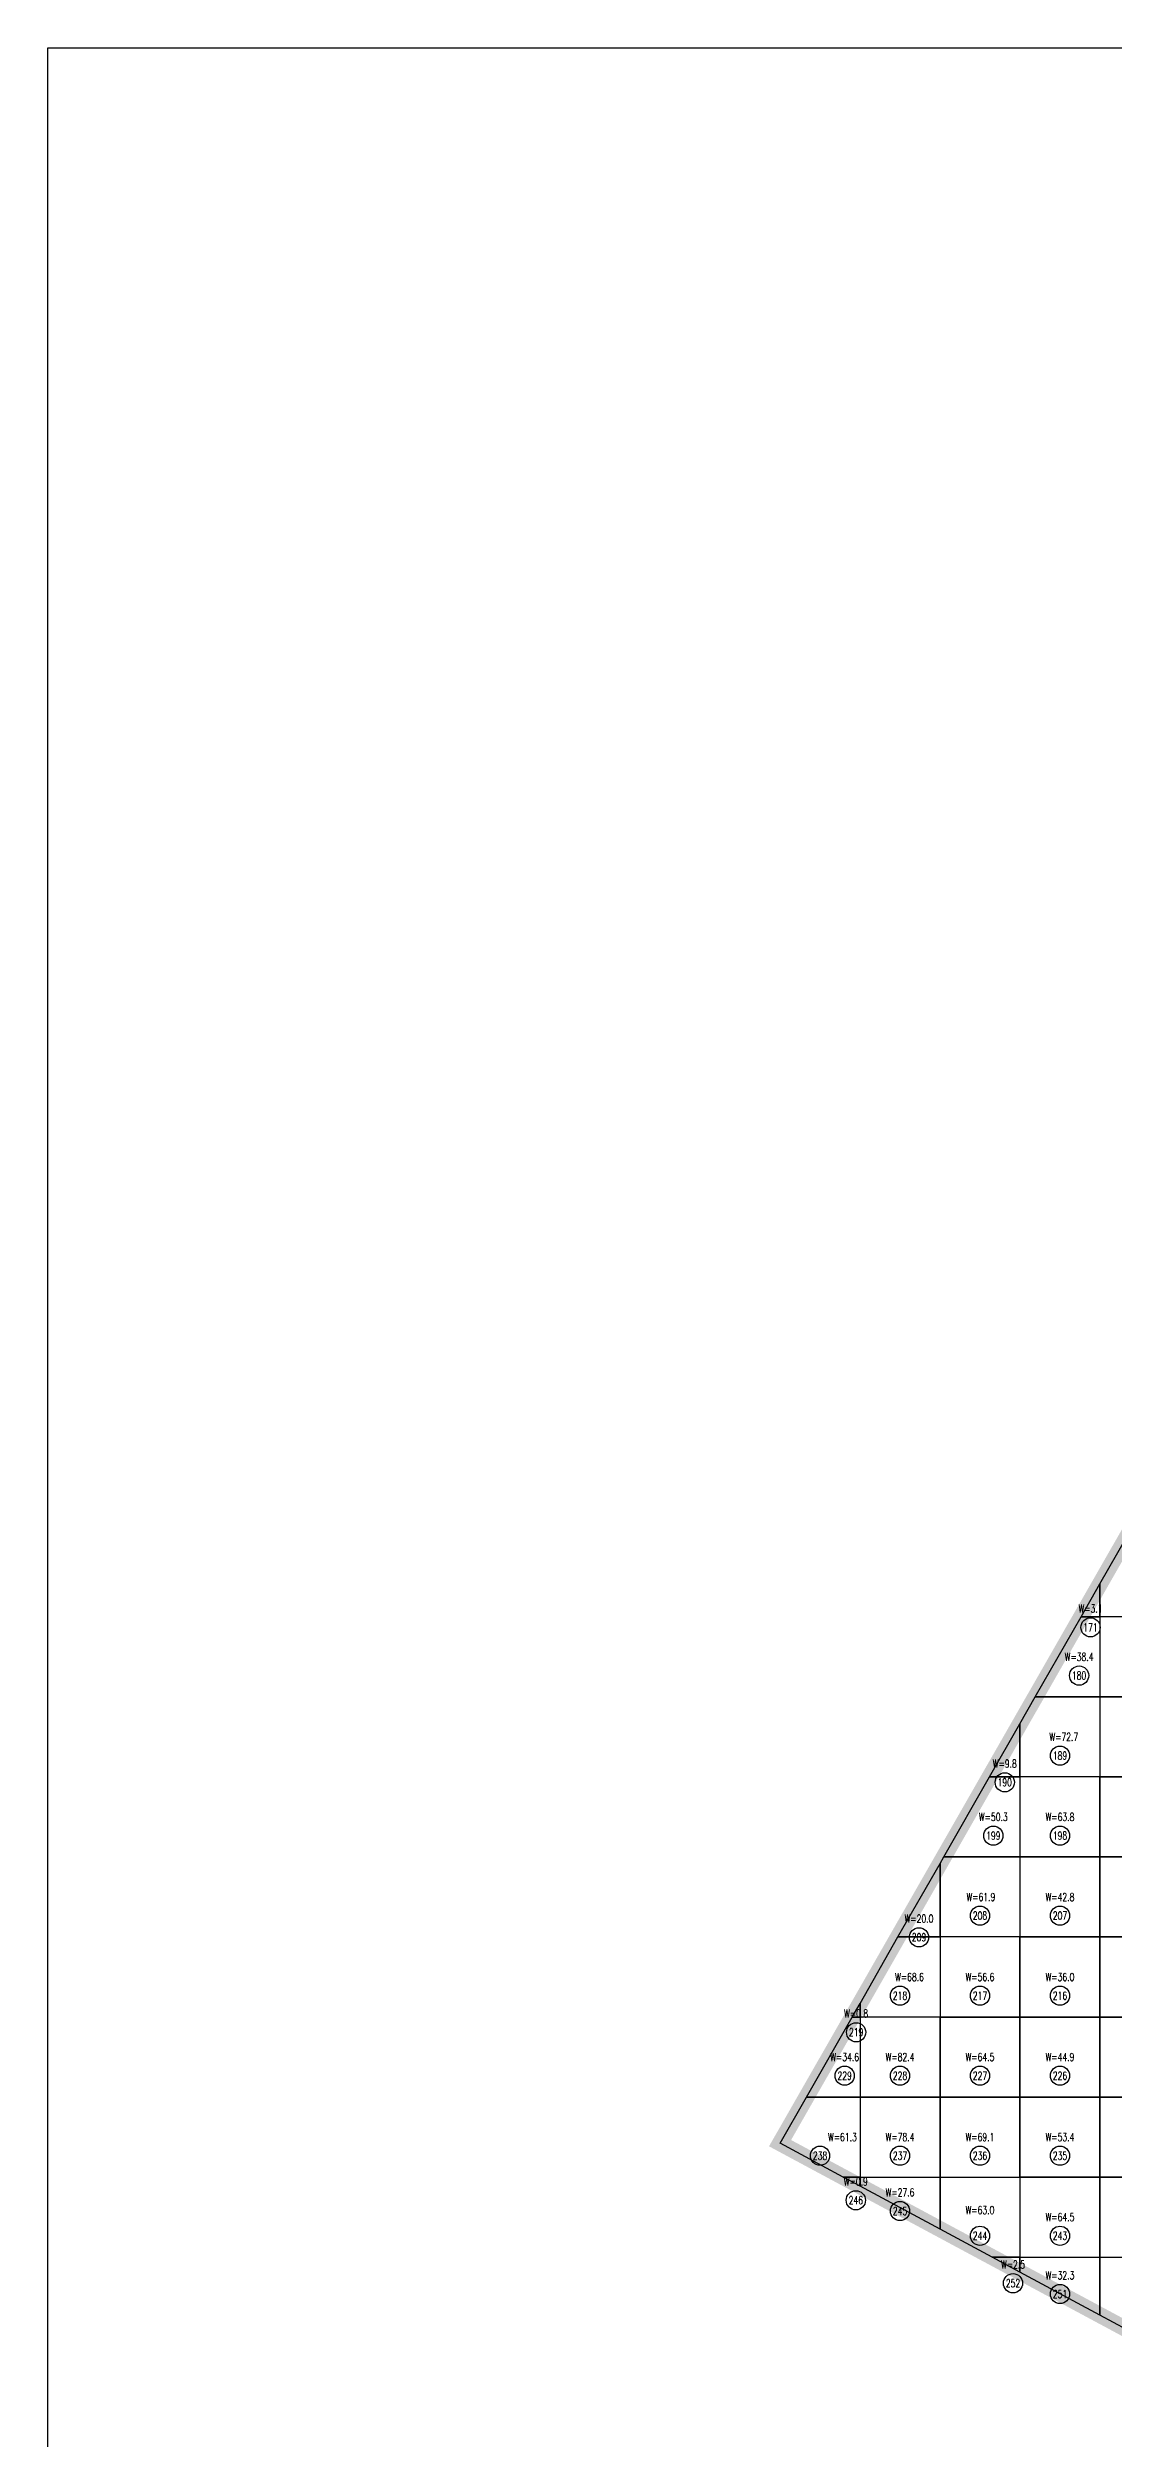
# Model space of a CAD drawing. Extents: x 4283 to 40403, y 1134 to 1764.
# Drawn here: x 27604.8 to 27649.2, y 1572.8 to 1672.4 of the extents above; entities that cross this region are included whole.
import ezdxf
from ezdxf.enums import TextEntityAlignment as Align

# ---------------------------------------------------------------- set-up
doc = ezdxf.new("R2010")
doc.units = 0
for name, color, linetype in [('tdz_1-4方格网', 2, 'Continuous'), ('tdz_1-4方格网计算', 7, 'Continuous'), ('tdz_土方计算图', 7, 'Continuous'), ('tdz_格田', 6, 'Continuous')]:
    doc.layers.add(name, color=color, linetype=linetype)
doc.styles.add('GLandNum', font='txt_____.ttf', dxfattribs={"width": 0.7, "height": 0.5})

msp = doc.modelspace()

# ---------------------------------------------------------------- linework, layer by layer
at = {"layer": 'tdz_1-4方格网', "linetype": 'Continuous'}
for points in [[(27649.792, 1610.327, 2278.032), (27652.005, 1610.327, 2278.135), (27652.005, 1606.994, 2278.251), (27648.671, 1606.994, 2278.54), (27648.671, 1608.369, 2278.327)], [(27648.671, 1608.369, 2278.327), (27648.671, 1606.994, 2278.54), (27647.884, 1606.994, 2278.577)], [(27647.884, 1606.994, 2278.577), (27648.671, 1606.994, 2278.54), (27648.671, 1603.661, 2278.775), (27645.977, 1603.661, 2278.875)], [(27648.671, 1606.994, 2278.54), (27648.671, 1603.661, 2278.775), (27652.005, 1603.661, 2278.451), (27652.005, 1606.994, 2278.251)], [(27645.977, 1603.661, 2278.875), (27648.671, 1603.661, 2278.775), (27648.671, 1600.327, 2278.437), (27645.338, 1600.327, 2279.08), (27645.338, 1602.545, 2278.967)], [(27648.671, 1603.661, 2278.775), (27648.671, 1600.327, 2278.437), (27652.005, 1600.327, 2278.355), (27652.005, 1603.661, 2278.451)], [(27645.338, 1602.545, 2278.967), (27645.338, 1600.327, 2279.08), (27644.069, 1600.327, 2279.149)], [(27644.069, 1600.327, 2279.149), (27645.338, 1600.327, 2279.08), (27645.338, 1596.994, 2278.517), (27642.161, 1596.994, 2279.423)], [(27645.338, 1600.327, 2279.08), (27645.338, 1596.994, 2278.517), (27648.671, 1596.994, 2277.879), (27648.671, 1600.327, 2278.437)], [(27648.671, 1600.327, 2278.437), (27648.671, 1596.994, 2277.879), (27652.005, 1596.994, 2277.847), (27652.005, 1600.327, 2278.355)], [(27642.005, 1596.721, 2279.446), (27642.005, 1593.661, 2279.216), (27640.253, 1593.661, 2279.698)], [(27642.161, 1596.994, 2279.423), (27645.338, 1596.994, 2278.517), (27645.338, 1593.661, 2277.602), (27642.005, 1593.661, 2279.216), (27642.005, 1596.721, 2279.446)], [(27645.338, 1596.994, 2278.517), (27645.338, 1593.661, 2277.602), (27648.671, 1593.661, 2277.479), (27648.671, 1596.994, 2277.879)], [(27648.671, 1596.994, 2277.879), (27648.671, 1593.661, 2277.479), (27652.005, 1593.661, 2277.461), (27652.005, 1596.994, 2277.847)], [(27640.253, 1593.661, 2279.698), (27642.005, 1593.661, 2279.216), (27642.005, 1590.327, 2279.054), (27638.671, 1590.327, 2279.911), (27638.671, 1590.897, 2279.925)], [(27642.005, 1593.661, 2279.216), (27642.005, 1590.327, 2279.054), (27645.338, 1590.327, 2278.138), (27645.338, 1593.661, 2277.602)], [(27645.338, 1593.661, 2277.602), (27645.338, 1590.327, 2278.138), (27648.671, 1590.327, 2277.334), (27648.671, 1593.661, 2277.479)], [(27648.671, 1593.661, 2277.479), (27648.671, 1590.327, 2277.334), (27652.005, 1590.327, 2277.333), (27652.005, 1593.661, 2277.461)], [(27638.345, 1590.327, 2279.973), (27638.671, 1590.327, 2279.911), (27638.671, 1586.994, 2279.674), (27636.437, 1586.994, 2279.86)], [(27638.671, 1590.897, 2279.925), (27638.671, 1590.327, 2279.911), (27638.345, 1590.327, 2279.973)], [(27638.671, 1590.327, 2279.911), (27638.671, 1586.994, 2279.674), (27642.005, 1586.994, 2279.189), (27642.005, 1590.327, 2279.054)], [(27642.005, 1590.327, 2279.054), (27642.005, 1586.994, 2279.189), (27645.338, 1586.994, 2278.267), (27645.338, 1590.327, 2278.138)], [(27645.338, 1590.327, 2278.138), (27645.338, 1586.994, 2278.267), (27648.671, 1586.994, 2277.553), (27648.671, 1590.327, 2277.334)], [(27648.671, 1590.327, 2277.334), (27648.671, 1586.994, 2277.553), (27652.005, 1586.994, 2277.203), (27652.005, 1590.327, 2277.333)], [(27636.437, 1586.994, 2279.86), (27638.671, 1586.994, 2279.674), (27638.671, 1583.661, 2279.385), (27637.968, 1583.661, 2279.498), (27635.338, 1585.073, 2279.77)], [(27638.671, 1586.994, 2279.674), (27638.671, 1583.661, 2279.385), (27642.005, 1583.661, 2278.943), (27642.005, 1586.994, 2279.189)], [(27642.005, 1586.994, 2279.189), (27642.005, 1583.661, 2278.943), (27645.338, 1583.661, 2278.541), (27645.338, 1586.994, 2278.267)], [(27645.338, 1586.994, 2278.267), (27645.338, 1583.661, 2278.541), (27648.671, 1583.661, 2277.643), (27648.671, 1586.994, 2277.553)], [(27648.671, 1586.994, 2277.553), (27648.671, 1583.661, 2277.643), (27652.005, 1583.661, 2277.521), (27652.005, 1586.994, 2277.203)], [(27637.968, 1583.661, 2279.498), (27638.671, 1583.661, 2279.385), (27638.671, 1583.283, 2279.425)], [(27638.671, 1583.283, 2279.425), (27638.671, 1583.661, 2279.385), (27642.005, 1583.661, 2278.943), (27642.005, 1581.492, 2279.08)], [(27642.005, 1581.492, 2279.08), (27642.005, 1583.661, 2278.943), (27645.338, 1583.661, 2278.541), (27645.338, 1580.327, 2278.668), (27644.174, 1580.327, 2278.855)], [(27645.338, 1583.661, 2278.541), (27645.338, 1580.327, 2278.668), (27648.671, 1580.327, 2278.133), (27648.671, 1583.661, 2277.643)], [(27648.671, 1583.661, 2277.643), (27648.671, 1580.327, 2278.133), (27652.005, 1580.327, 2277.845), (27652.005, 1583.661, 2277.521)], [(27644.174, 1580.327, 2278.855), (27645.338, 1580.327, 2278.668), (27645.338, 1579.702, 2278.735)], [(27645.338, 1579.702, 2278.735), (27645.338, 1580.327, 2278.668), (27648.671, 1580.327, 2278.133), (27648.671, 1577.912, 2278.389)], [(27648.671, 1577.912, 2278.389), (27648.671, 1580.327, 2278.133), (27652.005, 1580.327, 2277.845), (27652.005, 1576.994, 2277.951), (27650.379, 1576.994, 2278.212)]]:
    msp.add_polyline3d(points, close=True, dxfattribs=at)
at = {"layer": 'tdz_1-4方格网计算', "color": 7}
for centre in [(27648.278, 1606.56), (27647.801, 1604.55), (27647.005, 1601.216), (27644.703, 1600.104), (27644.226, 1597.883), (27647.005, 1597.883), (27643.671, 1594.55), (27647.005, 1594.55), (27641.129, 1593.648), (27640.338, 1591.216), (27643.671, 1591.216), (27647.005, 1591.216), (27638.508, 1589.692), (27638.031, 1587.883), (27640.338, 1587.883), (27643.671, 1587.883), (27647.005, 1587.883), (27637.005, 1584.55), (27640.338, 1584.55), (27643.671, 1584.55), (27647.005, 1584.55), (27638.496, 1582.694), (27640.338, 1582.246), (27643.671, 1581.216), (27647.005, 1581.216), (27645.047, 1579.237), (27647.005, 1578.789)]:
    msp.add_circle(centre, 0.4, dxfattribs=at)
at = {"layer": 'tdz_土方计算图', "linetype": 'Continuous'}
for points in [[(27604.82, 1672.357), (27734.82, 1672.357)], [(27604.82, 1512.357), (27604.82, 1512.357), (27604.82, 1672.357), (27604.82, 1672.357)]]:
    msp.add_lwpolyline(points, dxfattribs=at)
at = {"layer": 'tdz_格田', "linetype": 'Continuous', "const_width": 0.667}
msp.add_lwpolyline([(27656.585, 1573.661), (27635.338, 1585.073), (27684.549, 1671.053), (27704.302, 1662.861), (27656.585, 1573.661)], close=True, dxfattribs=at)

# ---------------------------------------------------------------- texts
at = {"layer": 'tdz_1-4方格网计算', "color": 173, "style": 'GLandNum', "width": 0.7}
for s, p in [('W=3.1', (27648.278, 1607.338)), ('W=38.4', (27647.801, 1605.327)), ('W=72.7', (27647.164, 1601.994)), ('W=9.8', (27644.703, 1600.882)), ('W=50.3', (27644.226, 1598.661)), ('W=63.8', (27647.005, 1598.661)), ('W=61.9', (27643.71, 1595.327)), ('W=42.8', (27647.005, 1595.327)), ('W=20.0', (27641.129, 1594.426)), ('W=68.6', (27640.734, 1591.994)), ('W=56.6', (27643.671, 1591.994)), ('W=36.0', (27647.005, 1591.994)), ('W=0.8', (27638.508, 1590.47)), ('W=34.6', (27638.031, 1588.661)), ('W=82.4', (27640.338, 1588.661)), ('W=64.5', (27643.671, 1588.661)), ('W=44.9', (27647.005, 1588.661)), ('W=61.3', (27637.937, 1585.327)), ('W=78.4', (27640.338, 1585.327)), ('W=69.1', (27643.671, 1585.327)), ('W=53.4', (27647.005, 1585.327)), ('W=0.9', (27638.496, 1583.472)), ('W=27.6', (27640.338, 1583.024)), ('W=63.0', (27643.671, 1582.285)), ('W=64.5', (27647.005, 1581.994)), ('W=2.5', (27645.047, 1580.015)), ('W=32.3', (27647.005, 1579.567))]:
    msp.add_text(s, height=0.3333, dxfattribs=at).set_placement(p, align=Align.MIDDLE_CENTER)
at = {"layer": 'tdz_1-4方格网计算', "color": 7, "style": 'GLandNum', "width": 0.7}
for s, p in [('171', (27648.278, 1606.56)), ('180', (27647.801, 1604.55)), ('189', (27647.005, 1601.216)), ('190', (27644.703, 1600.104)), ('199', (27644.226, 1597.883)), ('198', (27647.005, 1597.883)), ('208', (27643.671, 1594.55)), ('207', (27647.005, 1594.55)), ('209', (27641.129, 1593.648)), ('218', (27640.338, 1591.216)), ('217', (27643.671, 1591.216)), ('216', (27647.005, 1591.216)), ('219', (27638.508, 1589.692)), ('229', (27638.031, 1587.883)), ('228', (27640.338, 1587.883)), ('227', (27643.671, 1587.883)), ('226', (27647.005, 1587.883)), ('238', (27637.005, 1584.55)), ('237', (27640.338, 1584.55)), ('236', (27643.671, 1584.55)), ('235', (27647.005, 1584.55)), ('246', (27638.496, 1582.694)), ('245', (27640.338, 1582.246)), ('244', (27643.671, 1581.216)), ('243', (27647.005, 1581.216)), ('252', (27645.047, 1579.237)), ('251', (27647.005, 1578.789))]:
    msp.add_text(s, height=0.3333, dxfattribs=at).set_placement(p, align=Align.MIDDLE_CENTER)

doc.saveas('drawing.dxf')
